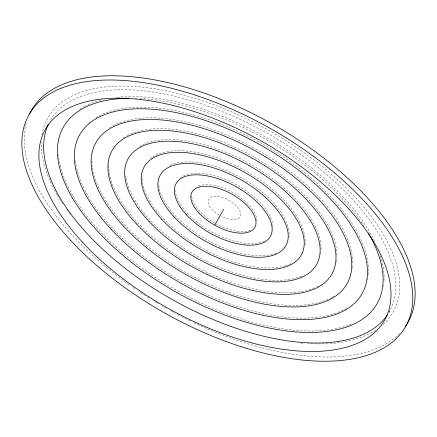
<?xml version="1.0" encoding="UTF-8"?>
<svg xmlns="http://www.w3.org/2000/svg" width="437" height="437" viewBox="0 0 437 437"><rect width="100%" height="100%" fill="white"/><g stroke="black" fill="none" stroke-linecap="round" stroke-linejoin="round"><path stroke-width="0.33" stroke-dasharray="2.19 1.64" d="M388.859 312.553L389.809 310.86M219.21 215.228A18.026 8.871 29.3 0 1 213.103 196.448A18.026 8.871 29.3 0 1 240.06 211.426A18.026 8.871 29.3 0 1 221.193 216.326M346.541 308.298A162.132 79.78 29.3 0 1 185.446 283.695A162.132 79.78 29.3 0 1 75.317 159.456M88.684 122.988A162.132 79.78 29.3 0 1 89.667 122.125M95.987 117.58A162.132 79.78 29.3 0 1 98.696 116.04M99.259 115.745A162.132 79.78 29.3 0 1 268.394 147.422A162.132 79.78 29.3 0 1 368.178 276.135M367.812 278.751A162.132 79.78 29.3 0 1 367.572 280.035M333.972 296.253A144.139 70.925 29.3 0 1 332.355 297.182M331.803 297.482A144.139 70.925 29.3 0 1 189.221 274.343A144.139 70.925 29.3 0 1 92.196 164.984M92.043 163.077A144.139 70.925 29.3 0 1 91.956 159.352M109.195 127.954A144.139 70.925 29.3 0 1 110.752 126.976M112.926 125.747A144.139 70.925 29.3 0 1 259.939 151.388A144.139 70.925 29.3 0 1 352.768 263.877M352.664 266.297A144.139 70.925 29.3 0 1 352.43 268.662M318.633 285.869A126.14 62.07 29.3 0 1 315.749 287.278M314.547 287.797A126.14 62.07 29.3 0 1 200.408 269.121A126.14 62.07 29.3 0 1 112.058 183.382M111.845 182.775A126.14 62.07 29.3 0 1 108.813 163.17M123.381 137.808A126.14 62.07 29.3 0 1 124.922 136.819M127.091 135.585A126.14 62.07 29.3 0 1 255.252 157.741A126.14 62.07 29.3 0 1 336.987 255.847M336.687 260.654A126.14 62.07 29.3 0 1 336.49 262.009M399.451 333.562A216.053 106.317 29.3 0 1 193.334 322.419M190.297 320.955A216.053 106.317 29.3 0 1 181.825 316.721M179.421 315.476A216.053 106.317 29.3 0 1 175.821 313.575M173.429 312.291A216.053 106.317 29.3 0 1 169.862 310.336M166.306 308.347A216.053 106.317 29.3 0 1 162.182 305.987M158.675 303.928A216.053 106.317 29.3 0 1 157.506 303.234M156.927 302.885A216.053 106.317 29.3 0 1 152.868 300.427M148.848 297.925A216.053 106.317 29.3 0 1 145.996 296.117M145.428 295.756A216.053 106.317 29.3 0 1 138.66 291.321M134.771 288.688A216.053 106.317 29.3 0 1 132.564 287.169M129.281 284.864A216.053 106.317 29.3 0 1 26.52 122.054M290.938 263.582A90.115 44.345 29.3 0 1 285.973 265.543M285.421 265.712A90.115 44.345 29.3 0 1 194.902 243.83A90.115 44.345 29.3 0 1 142.118 176.646M150.661 158.642A90.115 44.345 29.3 0 1 152.081 157.566M152.579 157.222A90.115 44.345 29.3 0 1 248.123 172.233A90.115 44.345 29.3 0 1 304.797 246.146M301.885 276.031A108.13 53.21 29.3 0 1 298.072 277.424M297.504 277.599A108.13 53.21 29.3 0 1 195.099 255.142A108.13 53.21 29.3 0 1 126.222 178.957M126.118 178.389A108.13 53.21 29.3 0 1 125.599 174.505M139.561 146.466A108.13 53.21 29.3 0 1 250.002 163.941A108.13 53.21 29.3 0 1 321.119 249.166M320.867 252.761A108.13 53.21 29.3 0 1 320.698 253.919M276.348 252.854A72.1 35.479 29.3 0 1 205.144 238.924A72.1 35.479 29.3 0 1 158.8 185.157M169.764 165.557A72.1 35.479 29.3 0 1 245.173 180.11A72.1 35.479 29.3 0 1 289.004 237.34M351.468 324.057A180.115 88.629 29.3 0 1 173.718 288.731A180.115 88.629 29.3 0 1 58.432 154.693M79.616 109.299A180.115 88.629 29.3 0 1 83.855 106.759M84.407 106.459A180.115 88.629 29.3 0 1 102.793 99.669M117.171 97.254A180.115 88.629 29.3 0 1 375.006 242.229M380.43 255.945A180.115 88.629 29.3 0 1 384.008 281.756M383.697 285.05A180.115 88.629 29.3 0 1 383.517 286.339M264.658 240.913A54.079 26.608 29.3 0 1 211.049 231.561A54.079 26.608 29.3 0 1 175.303 190.674M180.093 178.22A54.079 26.608 29.3 0 1 235.292 184.163A54.079 26.608 29.3 0 1 273.087 228.016M250.521 230.162A36.053 17.742 29.3 0 1 216.397 224.028M214.917 223.198A36.053 17.742 29.3 0 1 191.745 196.311M198.108 186.102A36.053 17.742 29.3 0 1 235.658 194.23A36.053 17.742 29.3 0 1 256.852 222.4M41.979 134.694A198.087 97.478 29.3 0 1 267.226 129.483A198.087 97.478 29.3 0 1 382.85 324.74M375.563 330.263A198.087 97.478 29.3 0 1 307.927 343.602M302.639 343.22A198.087 97.478 29.3 0 1 300.629 343.04M70.647 214.971A198.087 97.478 29.3 0 1 68.227 211.732M67.828 211.197A198.087 97.478 29.3 0 1 65.894 208.498M62.584 203.647A198.087 97.478 29.3 0 1 57.569 195.607M57.236 195.033A198.087 97.478 29.3 0 1 53.199 187.642M52.888 187.036A198.087 97.478 29.3 0 1 41.275 141.85M50.577 120.12A194.602 95.758 29.3 0 1 268.662 134.039A194.602 95.758 29.3 0 1 388.821 312.602M135 98.259A179.989 88.569 29.3 0 1 137.016 98.32M139.742 98.445A179.989 88.569 29.3 0 1 363.715 225.667"/><path stroke-width="0.66" d="M214.949 224.826L223.591 209.421M368.271 232.976A179.989 88.569 29.3 0 1 296.199 331.94A179.989 88.569 29.3 0 1 80.583 210.476A179.989 88.569 29.3 0 1 129.046 98.216M387.384 314.864A194.602 95.758 29.3 0 1 172.511 299.689A194.602 95.758 29.3 0 1 48.387 124.255M29.612 113.86A216.053 106.317 29.3 0 1 273.649 124.769A216.053 106.317 29.3 0 1 405.006 326.974M70.81 240.525A216.053 106.317 29.3 0 0 402.641 331.197A216.053 106.317 29.3 0 0 178.498 90.109A216.053 106.317 29.3 0 0 70.81 240.525M111.042 229.146A162.018 79.725 29.3 0 0 359.88 297.138A162.018 79.725 29.3 0 0 191.799 116.346A162.018 79.725 29.3 0 0 111.042 229.146M174.194 217.031A72.05 35.457 29.3 0 0 284.853 247.271A72.05 35.457 29.3 0 0 210.104 166.868A72.05 35.457 29.3 0 0 174.194 217.031M186.626 214.977A54.041 26.591 29.3 0 0 269.629 237.657A54.041 26.591 29.3 0 0 213.562 177.351A54.041 26.591 29.3 0 0 186.626 214.977M161.69 219.21A90.055 44.317 29.3 0 0 300.006 257.005A90.055 44.317 29.3 0 0 206.581 156.512A90.055 44.317 29.3 0 0 161.69 219.21M149.126 221.51A108.054 53.172 29.3 0 0 315.088 266.86A108.054 53.172 29.3 0 0 202.987 146.28A108.054 53.172 29.3 0 0 149.126 221.51M123.797 226.475A144.035 70.876 29.3 0 0 345.022 286.929A144.035 70.876 29.3 0 0 195.596 126.2A144.035 70.876 29.3 0 0 123.797 226.475M82.992 242.764A194.602 95.758 29.3 0 0 381.872 324.434A194.602 95.758 29.3 0 0 179.989 107.284A194.602 95.758 29.3 0 0 82.992 242.764M136.497 223.935A126.047 62.027 29.3 0 0 330.093 276.834A126.047 62.027 29.3 0 0 199.321 136.175A126.047 62.027 29.3 0 0 136.497 223.935M198.993 213.043A36.031 17.731 29.3 0 0 254.329 228.163A36.031 17.731 29.3 0 0 216.949 187.959A36.031 17.731 29.3 0 0 198.993 213.043"/></g></svg>
